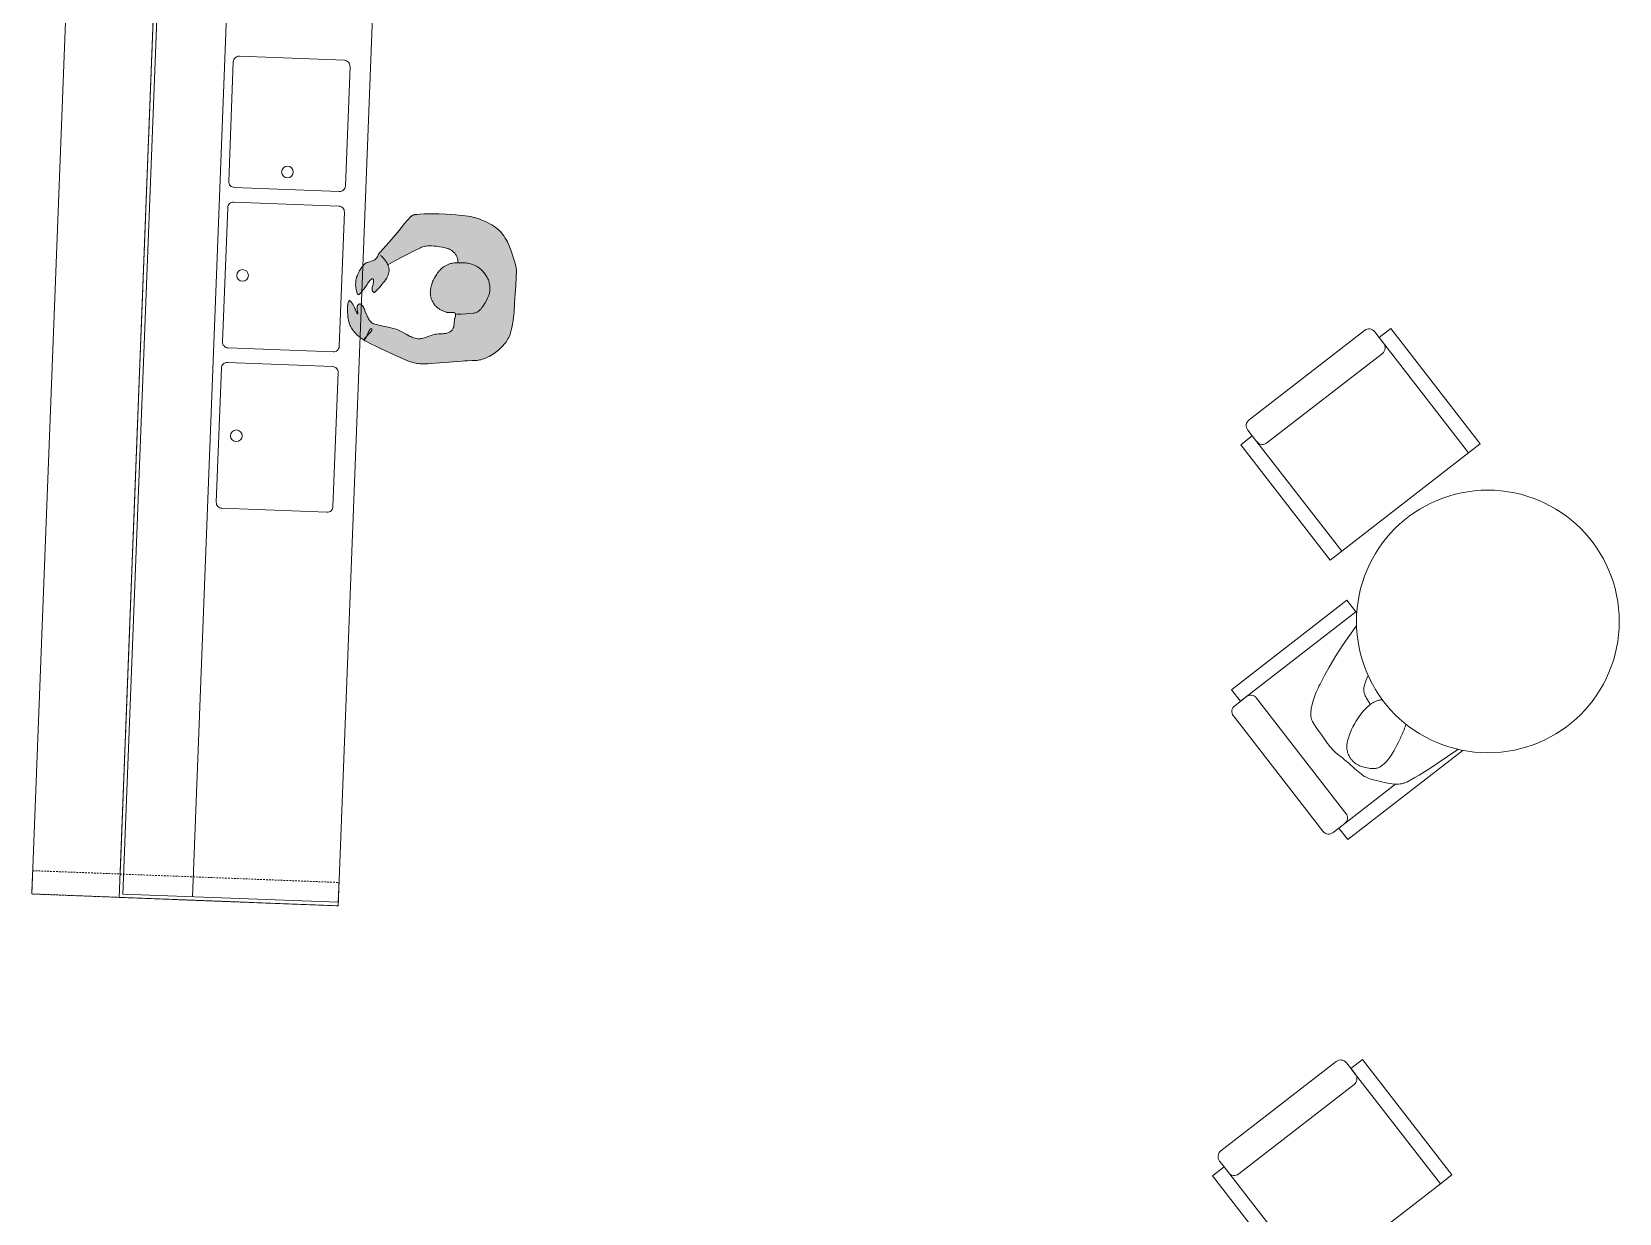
# Model space of a CAD drawing. Header units: millimetres. Extents: x 17924 to 83548, y -4690 to 56252.
# Drawn here: x 75173 to 80611, y 18962 to 23011 of the extents above; entities that cross this region are included whole.
import ezdxf

# ---------------------------------------------------------------- set-up
doc = ezdxf.new("R2010")
doc.units = ezdxf.units.MM
doc.header["$MEASUREMENT"] = 0
doc.linetypes.add('DGN Style 2', pattern=[10, 6, -4])
for name, color, linetype, lineweight in [('FIXT-JNRY-PART', 42, 'Continuous', 0), ('FIXT-SNTY', 132, 'Continuous', 0), ('FURN', 40, 'Continuous', 0), ('FURN-FREE', 1, 'Continuous', 0), ('PRES-FILL', 7, 'Continuous', 0), ('PRES-PEOP', 42, 'Continuous', 0)]:
    doc.layers.add(name, color=color, linetype=linetype, lineweight=lineweight)

# ---------------------------------------------------------------- blocks, each defined once
blk = doc.blocks.new('*U41')
at = {"layer": 'PRES-FILL', "linetype": 'ByBlock', "lineweight": -2}
h = blk.add_hatch(color=0, dxfattribs=at)
edge = h.paths.add_edge_path(flags=16)
edge.add_spline(control_points=[(-87.1, -291.1), (-88.9, -288.5), (-89.4, -283.3), (-89.5, -277.4)], knot_values=[0, 0, 0, 0, 1, 1, 1, 1], degree=3, periodic=0)
edge.add_spline(control_points=[(-89.5, -277.4), (-94.1, -264.3), (-102.3, -248.1), (-95, -247.6), (-88, -247), (-89.7, -264.1), (-89.5, -277.4)], knot_values=[0, 0, 0, 0, 0.509531, 0.509531, 0.509531, 1, 1, 1, 1], degree=3, periodic=0)
edge.add_spline(control_points=[(-89.5, -277.4), (-87.5, -283), (-86.2, -288.1), (-87.1, -291.1)], knot_values=[0, 0, 0, 0, 1, 1, 1, 1], degree=3, periodic=0)
edge.add_spline(control_points=[(-87.1, -291.1), (-86, -292.7), (-84.3, -293.3), (-82, -292.6), (-63.6, -286.7), (-44.9, -280.7), (-26.4, -274.1), (-4, -266.1), (18.4, -258.1), (40.8, -249.8), (62.1, -241.9), (84, -234.3), (102, -220.3), (117.4, -208.3), (129.9, -193.2), (142.6, -178.6), (163, -155.2), (182.9, -131.3), (203.2, -107.9), (213.2, -96.5), (224.2, -86), (234.3, -74.7), (246.7, -60.8), (254.8, -44.4), (259.7, -25), (268.8, 10.8), (269.4, 46.9), (252.7, 77.9), (241.3, 99.1), (227.3, 117.8), (212, 135.7), (198.2, 151.6), (184.4, 167.6), (170.6, 183.5), (153.9, 202.7), (137.1, 221.9), (119.8, 240.6), (106.8, 254.7), (88.4, 262.4), (71.1, 271.5), (49.3, 282.9), (28.3, 292.7), (3.3, 297.3), (-21.5, 302), (-44.7, 298.6), (-68.4, 290.7), (-91.1, 283.2), (-111.9, 273.8), (-130.5, 259.8), (-157.5, 239.5), (-182.8, 217.5), (-207.6, 194.9), (-226.2, 177.9), (-244, 160), (-260.3, 140.7), (-265.4, 134.8), (-270.1, 127.5), (-269.8, 119.5), (-269, 91.5), (-265, 65.1), (-263.2, 38), (-261.2, 9.3), (-260.2, -19.6), (-257.9, -48.3), (-257.6, -51.7), (-255, -54.6), (-254.2, -58), (-253.4, -61.6), (-253.2, -65.2), (-253.5, -68.8), (-254.4, -82.4), (-267.6, -92.2), (-268.2, -106.7), (-269, -125.4), (-262.5, -142.7), (-255.6, -157.8), (-248.2, -173.7), (-230.6, -189), (-215.1, -195.9), (-194.6, -205.1), (-227.5, -119.8), (-210.4, -122.7), (-200.6, -124.4), (-194.9, -152.8), (-181.9, -153.3), (-179.8, -153.3), (-175.7, -153.3), (-175.6, -151), (-174.7, -121.2), (-175.9, -84.2), (-191.9, -63.8), (-196.2, -58.4), (-202.4, -54.5), (-209.7, -51.7)], knot_values=[0, 0, 0, 0, 0.004098, 0.004098, 0.004098, 0.036354, 0.036354, 0.036354, 0.07573, 0.07573, 0.07573, 0.113201, 0.113201, 0.113201, 0.145266, 0.145266, 0.145266, 0.196552, 0.196552, 0.196552, 0.221625, 0.221625, 0.221625, 0.252365, 0.252365, 0.252365, 0.309173, 0.309173, 0.309173, 0.348127, 0.348127, 0.348127, 0.382965, 0.382965, 0.382965, 0.425054, 0.425054, 0.425054, 0.456865, 0.456865, 0.456865, 0.496842, 0.496842, 0.496842, 0.536467, 0.536467, 0.536467, 0.574696, 0.574696, 0.574696, 0.630228, 0.630228, 0.630228, 0.671879, 0.671879, 0.671879, 0.684675, 0.684675, 0.684675, 0.729775, 0.729775, 0.729775, 0.777357, 0.777357, 0.777357, 0.783126, 0.783126, 0.783126, 0.789055, 0.789055, 0.789055, 0.811446, 0.811446, 0.811446, 0.840448, 0.840448, 0.840448, 0.871083, 0.871083, 0.871083, 0.911485, 0.911485, 0.911485, 0.934486, 0.934486, 0.934486, 0.938181, 0.938181, 0.938181, 0.987094, 0.987094, 0.987094, 1, 1, 1, 1], degree=3, periodic=0)
edge.add_line((-209.7, -51.7), (-194, 0))
edge.add_spline(control_points=[(-194, 0), (-187, 22.7), (-179.6, 45.3), (-171.5, 67.7), (-163, 91.4), (-139.6, 107.6), (-118.7, 121.9), (-107.4, 129.7), (-96.1, 136.5), (-80.5, 136.9), (-68.4, 137.2), (-58.5, 133.8), (-50.1, 127.2)], knot_values=[0, 0, 0, 0, 0.324205, 0.324205, 0.324205, 0.66843, 0.66843, 0.66843, 0.855113, 0.855113, 0.855113, 1, 1, 1, 1], degree=3, periodic=0)
edge.add_line((-50.1, 127.2), (-43.4, 121.9))
edge.add_spline(control_points=[(-43.4, 121.9), (-53, 112), (-61.7, 101.2), (-66.2, 86.4), (-72, 67.4), (-70.6, 51.9), (-65.8, 32.4), (-60.9, 12.4), (-52.4, -3.9), (-40.5, -16.6), (-29.8, -28), (-15.7, -35.9), (4.1, -37.8), (21.4, -39.5), (32.8, -32.6), (46, -27.7), (56.1, -23.9), (64, -4.3), (73.4, -9.4), (78.2, -11.9), (80, -18.4), (83, -23.2), (90.4, -35.2), (104.9, -43.5), (103.9, -59.9), (102.6, -82.9), (81.9, -92.8), (71.8, -109.6), (62.8, -124.7), (56.9, -143.1), (45.7, -155.8), (27.6, -176.6), (-8.7, -176.6), (-33.9, -189.3), (-57.3, -201), (-80, -218.6), (-102.9, -230.2), (-126.4, -242.2), (-170.3, -203.5), (-183.9, -215.1), (-185.4, -216.4), (-186.2, -221.3), (-185.7, -224), (-184, -232.5), (-161.6, -243.7), (-165.3, -244.4), (-170.3, -245.4), (-189.8, -234), (-202.1, -232.4), (-207, -231.8), (-219.2, -228.5), (-217.4, -233.8), (-214.3, -243.7), (-208.3, -250.8), (-201.7, -257.1), (-184.8, -273.2), (-168.6, -289.9), (-141.4, -295.4), (-121.8, -299.2), (-104.3, -296.7), (-90.1, -293.9), (-88.5, -293.6), (-87.5, -292.6), (-87.1, -291.1)], knot_values=[0, 0, 0, 0, 0.044568, 0.044568, 0.044568, 0.101682, 0.101682, 0.101682, 0.159954, 0.159954, 0.159954, 0.212108, 0.212108, 0.212108, 0.25772, 0.25772, 0.25772, 0.292514, 0.292514, 0.292514, 0.310285, 0.310285, 0.310285, 0.355053, 0.355053, 0.355053, 0.417583, 0.417583, 0.417583, 0.47369, 0.47369, 0.47369, 0.564976, 0.564976, 0.564976, 0.649839, 0.649839, 0.649839, 0.736981, 0.736981, 0.736981, 0.746599, 0.746599, 0.746599, 0.777051, 0.777051, 0.777051, 0.817948, 0.817948, 0.817948, 0.83422, 0.83422, 0.83422, 0.863911, 0.863911, 0.863911, 0.939425, 0.939425, 0.939425, 0.993629, 0.993629, 0.993629, 1, 1, 1, 1], degree=3, periodic=0)
at = {"layer": 'PRES-PEOP', "color": 0, "linetype": 'ByBlock', "lineweight": -2, "flags": 128}
for points in [[(-250.1, -46.7), (-245.7, -46.6), (-237.5, -46.8), (-230.4, -47.4), (-224.5, -48.2), (-219.5, -49.2), (-215.2, -50.3), (-211.7, -51.4), (-208.7, -52.4), (-206.2, -53.5), (-202, -55.6), (-199.2, -57.3), (-197.2, -58.8), (-194.4, -61.2), (-191.9, -63.8), (-189.1, -67.7), (-186.7, -71.7), (-184.7, -75.7), (-183.1, -79.6), (-181.7, -83.5), (-180.6, -87.3), (-178.9, -94.7), (-177.8, -101.4), (-177, -107.5), (-176.1, -118.3), (-175.7, -126.6), (-175.5, -139), (-175.6, -151), (-175.6, -151.3), (-175.6, -151.5), (-175.7, -151.6), (-175.8, -151.8), (-175.9, -151.9), (-176, -152.1), (-176.1, -152.2), (-176.3, -152.4), (-176.6, -152.6), (-176.8, -152.7), (-177.1, -152.8), (-177.4, -152.9), (-177.7, -153), (-178.2, -153.1), (-178.7, -153.2), (-179.1, -153.2), (-179.9, -153.3), (-180.4, -153.3), (-180.9, -153.3), (-181.1, -153.3), (-181.6, -153.3), (-181.9, -153.3), (-183.1, -153.1), (-184.2, -152.8), (-185.2, -152.4), (-186.2, -151.9), (-187.1, -151.4), (-188.8, -150), (-190.4, -148.4), (-191.8, -146.8), (-193, -145.1), (-195.3, -141.7), (-199, -135.4), (-200.4, -133.1), (-201.6, -131.2), (-202.6, -129.5), (-203.6, -128.2), (-204.4, -127.2), (-205.8, -125.5), (-206.9, -124.5), (-207.8, -123.8), (-209.1, -123.1), (-209.7, -122.9), (-210.4, -122.7), (-211.9, -122.7), (-213, -123.1), (-213.9, -124), (-214.5, -125.1), (-215, -126.6), (-215.3, -128.2), (-215.4, -130.1), (-215.5, -132), (-215.4, -134.1), (-215.3, -136.3), (-214.8, -140.8), (-214.2, -145.4), (-213.4, -150), (-210.3, -167.7), (-209.3, -174.1), (-208.6, -179.4), (-208.2, -183.6), (-208, -186.9), (-208.1, -189.5), (-208.3, -191.5), (-208.6, -193), (-209, -194.2), (-209.4, -195), (-210.3, -196), (-211.3, -196.5), (-212.1, -196.6), (-213.5, -196.5), (-215.1, -195.9), (-218.1, -194.5), (-220.8, -193), (-223.5, -191.4), (-228.4, -188.2), (-232.6, -185.1), (-236.1, -182.1), (-239.1, -179.4), (-241.7, -176.9), (-245.9, -172.4), (-248.7, -168.8), (-250.7, -166.1), (-253.3, -162), (-254.5, -159.9), (-255.6, -157.8), (-258.1, -152), (-260.3, -146.9), (-262.1, -142.2), (-263.5, -138), (-264.6, -134.3), (-265.5, -131), (-266.8, -125.1), (-267.5, -120.6), (-267.9, -117.2), (-268.2, -112), (-268.2, -106.7), (-267.9, -104), (-267.5, -101.6), (-266.8, -99.4), (-266.1, -97.4), (-265.3, -95.6), (-263.7, -92.2), (-257.3, -80.8), (-255.9, -77.9), (-255, -75.7), (-254.4, -74), (-253.8, -71.4), (-253.5, -68.8), (-253.4, -67.4), (-253.4, -66.2), (-253.4, -65.2), (-253.4, -63.4), (-253.5, -62.1), (-253.6, -61), (-253.9, -59.5), (-254.2, -58), (-254.4, -57.4), (-254.6, -56.8), (-254.8, -56.3), (-255.2, -55.3), (-256.9, -51.8), (-257.3, -51), (-257.5, -50.3), (-257.6, -49.8), (-257.8, -49), (-257.9, -48.3), (-259.4, -26.7), (-261.2, 5.6), (-263.2, 38), (-264.9, 58.2), (-267.8, 88.6), (-269.1, 104), (-269.8, 119.5), (-269.8, 121), (-269.7, 122.4), (-269.5, 123.7), (-269.3, 124.9), (-269, 126), (-268.3, 128), (-267.6, 129.7), (-266.9, 131.2), (-266.2, 132.5), (-264.9, 134.7), (-263.8, 136.3), (-262.1, 138.6), (-260.3, 140.7), (-254.1, 147.9), (-243, 160.1), (-234.4, 169.1), (-221.2, 182.2), (-207.6, 194.9), (-188.9, 211.7), (-174.6, 224.1), (-163.8, 233.3), (-147.3, 246.7), (-130.5, 259.8), (-123.4, 264.8), (-117, 268.9), (-111.4, 272.2), (-106.3, 275), (-97.2, 279.4), (-90.2, 282.5), (-79.4, 286.8), (-68.4, 290.7), (-59.5, 293.4), (-51.8, 295.5), (-45, 296.9), (-39.1, 297.9), (-33.9, 298.6), (-29.3, 299), (-21.3, 299.4), (-15.2, 299.4), (-10.7, 299.1), (-3.7, 298.4), (3.3, 297.3), (12.5, 295.3), (20.3, 293.3), (26.9, 291.2), (32.6, 289.2), (42.4, 285.3), (49.6, 282.1), (60.3, 277), (71.1, 271.5), (84.2, 264.8), (93.9, 259.7), (101, 255.6), (106.1, 252.3), (109.7, 249.7), (112.4, 247.6), (116.2, 244.2), (119.8, 240.6), (132.7, 226.5), (151.7, 205.1), (170.6, 183.5), (191.3, 159.6), (212, 135.7), (217.7, 128.9), (222.5, 122.9), (230.7, 112.2), (236.6, 104), (240.9, 97.7), (247, 87.9), (252.7, 77.9), (255.6, 72), (258, 66.4), (259.9, 61.1), (261.5, 56), (262.7, 51.2), (264.5, 42.1), (265.5, 33.9), (265.9, 26.7), (266, 20.4), (265.5, 9.2), (264.6, 0.7), (263.7, -5.7), (261.9, -15.4), (259.7, -25), (257.7, -32.1), (255.7, -38.2), (253.8, -43.3), (251.9, -47.6), (250.1, -51.3), (248.5, -54.4), (245.4, -59.8), (242.9, -63.7), (240.9, -66.5), (237.7, -70.7), (234.3, -74.7), (226.6, -83.1), (214.8, -95.4), (208.9, -101.6), (203.2, -107.9), (172.9, -143.3), (142.6, -178.6), (133.1, -189.6), (125.8, -197.8), (120.2, -203.8), (115.9, -208.1), (112.5, -211.3), (107.4, -215.9), (102, -220.3), (98.6, -222.8), (92, -227.2), (86, -230.7), (80.6, -233.6), (75.8, -235.9), (67.1, -239.7), (54, -244.9), (40.8, -249.8), (7.2, -262.1), (-26.4, -274.1), (-40.3, -278.9), (-61.2, -285.9), (-82, -292.6), (-83.3, -292.9), (-84.4, -292.9), (-85.4, -292.6), (-86.2, -292.1), (-86.8, -291.4), (-87.4, -290.6), (-87.9, -289.7), (-88.3, -288.7), (-88.6, -287.6), (-88.9, -286.4), (-89.3, -283.9), (-89.5, -281.2), (-89.8, -259.2), (-90, -256.8), (-90.2, -254.8), (-90.5, -253.2), (-90.8, -252), (-91.1, -251), (-91.4, -250.2), (-92.1, -249.1), (-92.6, -248.4), (-93.1, -248), (-94, -247.7), (-95, -247.6), (-95.9, -247.7), (-96.6, -248.1), (-97.1, -248.7), (-97.5, -249.4), (-97.7, -250.3), (-97.7, -251.2), (-97.6, -252.3), (-97.5, -253.4), (-97.3, -254.6), (-96.6, -257.1), (-95.8, -259.6), (-95, -262.1), (-93.1, -267.2), (-89.8, -276.2), (-88.7, -279.5), (-87.9, -282.2), (-87.3, -284.5), (-87, -286.3), (-86.8, -287.8), (-86.8, -289), (-86.9, -289.9), (-87, -290.7), (-87.4, -291.9), (-87.8, -292.6), (-88.3, -293), (-89.1, -293.6), (-90.1, -293.9), (-95.6, -294.9), (-100.6, -295.8), (-105.2, -296.4), (-109.4, -296.9), (-113.1, -297.2), (-116.4, -297.4), (-122.4, -297.5), (-127.1, -297.3), (-130.6, -297.1), (-135.9, -296.4), (-141.4, -295.4), (-146.3, -294.1), (-150.7, -292.7), (-154.7, -291.3), (-158.2, -289.8), (-161.5, -288.3), (-167.3, -285.1), (-172.1, -282.1), (-176.1, -279.3), (-182.9, -274.1), (-187.7, -270), (-194.8, -263.6), (-201.7, -257.1), (-204.2, -254.7), (-206.3, -252.5), (-208.1, -250.5), (-209.6, -248.7), (-210.8, -247), (-211.9, -245.5), (-213.6, -242.8), (-214.7, -240.7), (-215.5, -239.1), (-216.6, -236.5), (-217.4, -233.8), (-217.5, -233.4), (-217.5, -233), (-217.5, -232.6), (-217.4, -232.3), (-217.3, -232), (-217.1, -231.8), (-216.9, -231.6), (-216.6, -231.5), (-216.3, -231.3), (-216.1, -231.2), (-215.4, -231.1), (-214.8, -231), (-214.1, -230.9), (-213.4, -230.9), (-212.7, -230.9), (-211.3, -231), (-210.1, -231.2), (-207.9, -231.5), (-206.3, -231.8), (-205.1, -232), (-204.3, -232.1), (-203.7, -232.2), (-202.8, -232.3), (-202.1, -232.4), (-199.7, -232.8), (-197.3, -233.4), (-195, -234), (-192.8, -234.8), (-188.6, -236.3), (-184.8, -237.8), (-181.6, -239.1), (-178.9, -240.3), (-176.6, -241.2), (-174.7, -242), (-173.2, -242.6), (-171.9, -243.1), (-170.8, -243.5), (-169, -244), (-167.9, -244.3), (-167.1, -244.4), (-166.1, -244.5), (-165.3, -244.4), (-165, -244.3), (-164.9, -244.1), (-164.9, -243.9), (-165.1, -243.7), (-165.3, -243.4), (-165.6, -243.1), (-165.9, -242.8), (-166.3, -242.4), (-167.2, -241.7), (-168.3, -240.9), (-169.4, -240.1), (-170.5, -239.3), (-171.7, -238.5), (-173.9, -236.9), (-175.9, -235.4), (-177.6, -234.1), (-179.1, -232.9), (-180.3, -231.8), (-181.3, -230.8), (-182.1, -230), (-183.4, -228.5), (-184.2, -227.3), (-184.8, -226.5), (-185.1, -225.9), (-185.4, -224.9), (-185.7, -224), (-185.7, -223.5), (-185.8, -222.9), (-185.8, -222.4), (-185.8, -221.9), (-185.7, -220.9), (-185.7, -220), (-185.5, -219.2), (-185.4, -218.5), (-185.3, -218), (-185.2, -217.5), (-185.1, -217.1), (-184.9, -216.8), (-184.7, -216.3), (-184.5, -215.9), (-184.4, -215.7), (-184.2, -215.3), (-183.9, -215.1), (-182.6, -214.1), (-181.1, -213.4), (-179.6, -213), (-177.9, -212.8), (-176.2, -212.8), (-174.5, -212.9), (-170.8, -213.6), (-167.1, -214.6), (-163.4, -215.8), (-159.8, -217.2), (-152.7, -220.2), (-139.6, -225.8), (-134.6, -227.8), (-130.2, -229.3), (-126.4, -230.5), (-123.2, -231.3), (-120.4, -231.8), (-115.7, -232.4), (-112.2, -232.5), (-109.8, -232.3), (-106.2, -231.5), (-102.9, -230.2), (-94.3, -225.6), (-86.8, -221.2), (-73.7, -213), (-53.9, -200.5), (-43.9, -194.7), (-33.9, -189.3), (-29, -187), (-24.3, -185.2), (-15, -182.1), (1.9, -177.5), (14.4, -173.8), (19, -172.3), (22.9, -170.8), (29.4, -168), (33.9, -165.5), (37.2, -163.4), (41.7, -159.9), (43.8, -157.9), (45.7, -155.8), (47.8, -153.4), (49.6, -151), (52.7, -146.2), (55.3, -141.8), (57.4, -137.9), (60.9, -130.7), (66.2, -120), (68.9, -114.7), (71.8, -109.6), (73.8, -106.5), (75.9, -103.8), (80.1, -98.8), (88, -90.5), (91, -87.3), (93.4, -84.5), (95.5, -81.9), (97.1, -79.6), (98.5, -77.5), (100.5, -73.6), (101.8, -70.5), (102.6, -68), (103.5, -64.1), (103.8, -62.1), (103.9, -59.9), (104, -58.4), (104, -57), (103.7, -54.3), (103.1, -52), (102.5, -49.9), (101.7, -47.9), (100.8, -46.2), (99.9, -44.7), (83, -23.2), (82.4, -22.3), (78.6, -15), (78.1, -14.1), (77.6, -13.4), (76.7, -12.2), (76, -11.4), (75.4, -10.8), (74.9, -10.4), (74.2, -9.8), (73.4, -9.4), (72.5, -9), (71.6, -8.7), (70.8, -8.6), (70, -8.5), (69.3, -8.6), (68.5, -8.7), (67.8, -9), (66.5, -9.6), (65.2, -10.3), (64.1, -11.2), (63, -12.1), (62, -13.1), (60.1, -15), (56.7, -18.7), (54.2, -21.5), (52.2, -23.5), (50.7, -24.8), (49.6, -25.7), (48.7, -26.3), (47.4, -27.1), (46, -27.7), (41.1, -29.6), (32.7, -33), (29.5, -34.2), (26.6, -35.2), (24.1, -35.9), (21.8, -36.5), (17.7, -37.3), (14.5, -37.8), (12, -38), (8.2, -38), (6.2, -37.9), (4.1, -37.8), (0.5, -37.4), (-2.8, -36.8), (-5.8, -36.2), (-8.5, -35.6), (-11, -34.9), (-15.4, -33.4), (-19.1, -31.9), (-22.2, -30.4), (-24.8, -29), (-27, -27.7), (-30.6, -25.2), (-33.3, -23.2), (-37, -20), (-40.5, -16.6), (-42.7, -14.2), (-46.6, -9.4), (-49.8, -5), (-52.4, -0.9), (-54.6, 2.8), (-56.3, 6.1), (-57.8, 9.2), (-60.2, 14.6), (-61.8, 18.9), (-64, 25.5), (-65.8, 32.4), (-66.6, 36), (-68, 42.5), (-68.9, 48), (-69.5, 52.8), (-69.8, 56.9), (-69.9, 60.5), (-69.9, 63.6), (-69.6, 69.2), (-69.2, 73.3), (-68.6, 76.5), (-67.6, 81.4), (-66.2, 86.4), (-65.3, 89.2), (-64.3, 91.8), (-63.3, 94.1), (-61.3, 98.4), (-59.3, 101.9), (-57.5, 104.8), (-55.8, 107.3), (-52.7, 111.5), (-50.2, 114.5), (-46.3, 118.9), (-42.3, 123.1), (-37.2, 128.3), (-32.5, 132.7), (-28.3, 136.4), (-24.5, 139.5), (-21.1, 142.1), (-18, 144.3), (-12.4, 148), (-7.9, 150.5), (-4.4, 152.2), (1, 154.6), (6.7, 156.6), (10.4, 157.8), (13.8, 158.6), (17, 159.3), (19.9, 159.8), (25.5, 160.4), (30.2, 160.6), (34.4, 160.6), (38, 160.4), (44.4, 159.8), (49.1, 159), (56.3, 157.5), (63.4, 155.6), (67.7, 154.1), (71.7, 152.6), (75.4, 150.9), (78.7, 149.1), (81.7, 147.3), (84.5, 145.4), (89.5, 141.7), (93.6, 138.1), (97, 134.7), (99.8, 131.6), (102.1, 128.7), (105.8, 123.5), (108.3, 119.4), (109.9, 116.3), (112.1, 111.4), (113.9, 106.4), (116.7, 97.3), (119.1, 89.1), (120.8, 81.7), (122.1, 75.3), (122.9, 69.7), (123.3, 64.8), (123.4, 60.6), (123.3, 57), (123, 54), (122.5, 51.3), (121.5, 46.9), (120.3, 43.6), (119.3, 41.3), (117.3, 38), (115, 34.8), (105.6, 23.9), (98.3, 15.8), (87.3, 3.9), (76.2, -7.9)], [(-209.7, -51.7), (-201.8, -25.9), (-194, 0), (-188.7, 17), (-180.4, 42.4), (-171.5, 67.7), (-169.8, 72), (-167.8, 76), (-165.7, 79.6), (-163.6, 82.8), (-161.4, 85.7), (-157, 91), (-152.8, 95.4), (-148.9, 99.1), (-141.6, 105.3), (-136, 109.7), (-127.3, 115.9), (-118.7, 121.9), (-114.5, 124.8), (-110.7, 127.1), (-107.4, 129.1), (-104.4, 130.7), (-101.7, 132), (-99.3, 133), (-97.2, 133.8), (-93.3, 135), (-90.3, 135.8), (-87.9, 136.2), (-84.3, 136.7), (-80.5, 136.9), (-78.3, 136.9), (-76.2, 136.8), (-74.3, 136.7), (-72.6, 136.5), (-69.4, 136), (-66.7, 135.4), (-64.4, 134.8), (-62.5, 134.1), (-60.8, 133.5), (-58, 132.2), (-56, 131.1), (-54.5, 130.2), (-52.3, 128.8), (-50.1, 127.2), (-46.8, 124.6), (-43.4, 121.9)]]:
    blk.add_lwpolyline(points, dxfattribs=at)
blk = doc.blocks.new('*U44')
at = {"color": 0, "linetype": 'ByBlock', "lineweight": -2}
for p, q in [((-250, 275), (-225, 275)), ((275, 275), (275, -275))]:
    blk.add_line(p, q, dxfattribs=at)
at = {"color": 0, "linetype": 'ByBlock', "lineweight": -2, "extrusion": (0, 0, -1), "flags": 128}
for points in [[(225, 325), (-275, 325), (-275, 275), (225, 275), (225, 325)], [(225, -275), (-275, -275), (-275, -325), (225, -325), (225, -275)]]:
    blk.add_lwpolyline(points, close=True, dxfattribs=at)
for points in [[(275, 250), (275, -250)], [(175, -250), (175, 250)], [(250, -275), (200, -275)]]:
    blk.add_lwpolyline(points, dxfattribs=at)
at = {"color": 0, "linetype": 'ByBlock', "lineweight": -2}
for centre, start, end in [((-250, 250), 90, 180), ((-200, 250), 360, 90), ((-250, -250), 180, 270), ((-200, -250), 270, 360)]:
    blk.add_arc(centre, 25, start, end, dxfattribs=at)
blk = doc.blocks.new('*U45')
at = {"color": 0, "linetype": 'ByBlock', "lineweight": -2}
for p, q in [((-250, 275), (-225, 275)), ((275, 275), (275, -275))]:
    blk.add_line(p, q, dxfattribs=at)
at = {"color": 0, "linetype": 'ByBlock', "lineweight": -2, "extrusion": (0, 0, -1), "flags": 128}
for points in [[(225, 325), (-275, 325), (-275, 275), (225, 275), (225, 325)], [(225, -275), (-275, -275), (-275, -325), (225, -325), (225, -275)]]:
    blk.add_lwpolyline(points, close=True, dxfattribs=at)
for points in [[(275, 250), (275, -250)], [(175, -250), (175, 250)], [(250, -275), (200, -275)]]:
    blk.add_lwpolyline(points, dxfattribs=at)
at = {"color": 0, "linetype": 'ByBlock', "lineweight": -2}
for centre, start, end in [((-250, 250), 90, 180), ((-200, 250), 360, 90), ((-250, -250), 180, 270), ((-200, -250), 270, 360)]:
    blk.add_arc(centre, 25, start, end, dxfattribs=at)
blk = doc.blocks.new('*U46')
at = {"color": 0, "linetype": 'ByBlock', "lineweight": -2}
for p, q in [((-250, 275), (-225, 275)), ((275, 275), (275, -275))]:
    blk.add_line(p, q, dxfattribs=at)
at = {"color": 0, "linetype": 'ByBlock', "lineweight": -2, "extrusion": (0, 0, -1), "flags": 128}
for points in [[(225, 325), (-275, 325), (-275, 275), (225, 275), (225, 325)], [(225, -275), (-275, -275), (-275, -325), (225, -325), (225, -275)]]:
    blk.add_lwpolyline(points, close=True, dxfattribs=at)
for points in [[(275, 250), (275, -250)], [(175, -250), (175, 250)], [(250, -275), (200, -275)]]:
    blk.add_lwpolyline(points, dxfattribs=at)
at = {"color": 0, "linetype": 'ByBlock', "lineweight": -2}
for centre, start, end in [((-250, 250), 90, 180), ((-200, 250), 360, 90), ((-250, -250), 180, 270), ((-200, -250), 270, 360)]:
    blk.add_arc(centre, 25, start, end, dxfattribs=at)
blk = doc.blocks.new('MAN14')
at = {"color": 0, "linetype": 'ByBlock', "lineweight": -2, "flags": 128}
for points in [[(-0.864, 5.845), (-0.832, 5.888), (-0.805, 5.925), (-0.76, 5.991), (-0.695, 6.092), (-0.631, 6.194), (-0.605, 6.236), (-0.584, 6.274), (-0.548, 6.342), (-0.523, 6.393), (-0.505, 6.431), (-0.48, 6.488), (-0.457, 6.543), (-0.451, 6.563), (-0.45, 6.584), (-0.452, 6.604), (-0.457, 6.626), (-0.464, 6.647), (-0.474, 6.668), (-0.485, 6.689), (-0.497, 6.709), (-0.526, 6.75), (-0.556, 6.788), (-0.588, 6.823), (-0.62, 6.856), (-0.682, 6.916), (-0.738, 6.964), (-0.784, 7.003), (-0.822, 7.033), (-0.852, 7.055), (-0.876, 7.072), (-0.893, 7.085), (-0.906, 7.094), (-0.916, 7.1), (-0.922, 7.103), (-0.927, 7.106), (-0.931, 7.107), (-0.931, 7.106), (-0.93, 7.104), (-0.924, 7.099), (-0.915, 7.091), (-0.902, 7.081), (-0.889, 7.071), (-0.875, 7.062), (-0.861, 7.053), (-0.833, 7.036), (-0.807, 7.02), (-0.76, 6.991), (-0.724, 6.968), (-0.698, 6.95), (-0.68, 6.936), (-0.654, 6.914), (-0.642, 6.903), (-0.631, 6.891), (-0.623, 6.881), (-0.615, 6.871), (-0.608, 6.859), (-0.601, 6.846), (-0.594, 6.833), (-0.58, 6.806), (-0.568, 6.779), (-0.546, 6.724), (-0.528, 6.675), (-0.513, 6.635), (-0.507, 6.618), (-0.501, 6.602), (-0.496, 6.589), (-0.492, 6.577), (-0.488, 6.567), (-0.481, 6.549), (-0.476, 6.537), (-0.472, 6.528), (-0.468, 6.522), (-0.466, 6.519), (-0.464, 6.517), (-0.462, 6.517), (-0.461, 6.517), (-0.459, 6.519), (-0.458, 6.523), (-0.458, 6.527), (-0.457, 6.534), (-0.457, 6.543), (-0.457, 6.833), (-0.457, 7.123), (-0.457, 7.56), (-0.457, 7.996), (-0.458, 8.019), (-0.46, 8.041), (-0.463, 8.062), (-0.466, 8.081), (-0.471, 8.099), (-0.475, 8.116), (-0.487, 8.147), (-0.498, 8.173), (-0.51, 8.195), (-0.522, 8.214), (-0.534, 8.229), (-0.544, 8.242), (-0.554, 8.253), (-0.573, 8.271), (-0.588, 8.283), (-0.6, 8.291), (-0.619, 8.302), (-0.639, 8.312), (-0.66, 8.32), (-0.68, 8.325), (-0.7, 8.328), (-0.719, 8.331), (-0.737, 8.331), (-0.754, 8.331), (-0.77, 8.33), (-0.785, 8.328), (-0.799, 8.326), (-0.824, 8.32), (-0.845, 8.314), (-0.862, 8.307), (-0.876, 8.299), (-0.888, 8.292), (-0.898, 8.286), (-0.906, 8.279), (-0.918, 8.267), (-0.927, 8.258), (-0.932, 8.25), (-0.939, 8.238), (-0.944, 8.225), (-0.962, 8.167), (-0.978, 8.114), (-1.003, 8.021), (-1.02, 7.949), (-1.032, 7.895), (-1.048, 7.813), (-1.061, 7.731), (-1.069, 7.672), (-1.08, 7.585), (-1.09, 7.498), (-1.092, 7.475), (-1.091, 7.452), (-1.09, 7.431), (-1.066, 7.271), (-1.065, 7.251), (-1.064, 7.234), (-1.065, 7.22), (-1.067, 7.194), (-1.072, 7.176), (-1.076, 7.162), (-1.084, 7.142), (-1.09, 7.133), (-1.096, 7.123), (-1.114, 7.099), (-1.133, 7.078), (-1.152, 7.06), (-1.171, 7.045), (-1.189, 7.032), (-1.225, 7.01), (-1.259, 6.993), (-1.503, 6.891), (-1.716, 6.786), (-1.824, 6.734), (-1.932, 6.685)], [(2.137, 2.732), (2.125, 3.008), (2.103, 3.422), (2.079, 3.836), (2.067, 4.015), (2.039, 4.326), (1.986, 4.791), (1.927, 5.263), (1.91, 5.384), (1.893, 5.49), (1.875, 5.582), (1.84, 5.741), (1.809, 5.858), (1.784, 5.945), (1.741, 6.071), (1.694, 6.194), (1.681, 6.221), (1.668, 6.245), (1.653, 6.266), (1.638, 6.285), (1.623, 6.302), (1.608, 6.317), (1.577, 6.344), (1.547, 6.366), (1.52, 6.384), (1.494, 6.399), (1.447, 6.423), (1.41, 6.44), (1.38, 6.452), (1.335, 6.468), (1.288, 6.484), (1.255, 6.494), (1.225, 6.501), (1.197, 6.508), (1.171, 6.512), (1.124, 6.518), (1.084, 6.521), (1.05, 6.522), (1.02, 6.521), (0.994, 6.519), (0.95, 6.514), (0.918, 6.509), (0.87, 6.498), (0.823, 6.484), (0.795, 6.474), (0.769, 6.463), (0.745, 6.451), (0.722, 6.439), (0.701, 6.427), (0.662, 6.401), (0.63, 6.375), (0.603, 6.351), (0.581, 6.328), (0.563, 6.307), (0.548, 6.288), (0.524, 6.253), (0.508, 6.225), (0.498, 6.204), (0.484, 6.171), (0.474, 6.136), (0.455, 6.048), (0.441, 5.966), (0.432, 5.89), (0.423, 5.748), (0.421, 5.625), (0.428, 5.2), (0.426, 5.095), (0.423, 5.016), (0.412, 4.899), (0.393, 4.781), (0.28, 4.22), (0.217, 3.94), (0.183, 3.801), (0.146, 3.662), (0.101, 3.509), (0.066, 3.396), (0.009, 3.226), (-0.05, 3.055), (-0.06, 3.027), (-0.077, 2.977), (-0.084, 2.959), (-0.09, 2.943), (-0.102, 2.916), (-0.112, 2.897), (-0.119, 2.883), (-0.125, 2.874), (-0.135, 2.86), (-0.145, 2.848), (-0.15, 2.843), (-0.155, 2.839), (-0.161, 2.835), (-0.167, 2.832), (-0.179, 2.827), (-0.192, 2.824), (-0.204, 2.821), (-0.217, 2.82), (-0.229, 2.82), (-0.241, 2.82), (-0.263, 2.822), (-0.283, 2.826), (-0.3, 2.83), (-0.315, 2.834), (-0.327, 2.838), (-0.338, 2.843), (-0.355, 2.851), (-0.368, 2.858), (-0.376, 2.863), (-0.388, 2.872), (-0.398, 2.881), (-0.419, 2.904), (-0.437, 2.928), (-0.465, 2.979), (-0.486, 3.03), (-0.501, 3.081), (-0.51, 3.131), (-0.516, 3.18), (-0.52, 3.227), (-0.521, 3.319), (-0.519, 3.402), (-0.501, 3.701), (-0.5, 3.774), (-0.5, 3.829), (-0.505, 3.908), (-0.515, 3.985), (-0.6, 4.45), (-0.643, 4.683), (-0.689, 4.915), (-0.74, 5.149), (-0.781, 5.323), (-0.848, 5.584), (-0.921, 5.845), (-0.931, 5.876), (-0.951, 5.934), (-0.972, 5.983), (-0.992, 6.026), (-1.03, 6.098), (-1.06, 6.152), (-1.154, 6.309), (-1.217, 6.413), (-1.243, 6.451), (-1.266, 6.483), (-1.288, 6.51), (-1.308, 6.533), (-1.327, 6.552), (-1.345, 6.568), (-1.362, 6.582), (-1.392, 6.604), (-1.417, 6.62), (-1.437, 6.63), (-1.469, 6.646), (-1.503, 6.659), (-1.537, 6.67), (-1.568, 6.68), (-1.598, 6.688), (-1.627, 6.694), (-1.653, 6.699), (-1.677, 6.703), (-1.722, 6.708), (-1.76, 6.709), (-1.792, 6.708), (-1.819, 6.705), (-1.842, 6.701), (-1.86, 6.696), (-1.876, 6.691), (-1.889, 6.685), (-1.911, 6.674), (-1.925, 6.664), (-1.936, 6.656), (-1.95, 6.642), (-1.962, 6.626), (-1.985, 6.591), (-2.026, 6.521), (-2.059, 6.456), (-2.087, 6.397), (-2.11, 6.343), (-2.147, 6.246), (-2.173, 6.171), (-2.207, 6.057), (-2.238, 5.943)], [(-1.642, 4.577), (-1.637, 4.705), (-1.628, 4.898), (-1.619, 5.09), (-1.617, 5.121), (-1.61, 5.18), (-1.602, 5.233), (-1.586, 5.325), (-1.575, 5.393), (-1.569, 5.443), (-1.566, 5.479), (-1.564, 5.505), (-1.565, 5.544), (-1.567, 5.562), (-1.569, 5.58), (-1.57, 5.582), (-1.57, 5.584), (-1.571, 5.586), (-1.572, 5.587), (-1.574, 5.589), (-1.575, 5.59), (-1.578, 5.592), (-1.582, 5.593), (-1.585, 5.594), (-1.589, 5.595), (-1.593, 5.596), (-1.597, 5.596), (-1.604, 5.596), (-1.61, 5.596), (-1.622, 5.596), (-1.631, 5.595), (-1.638, 5.595), (-1.643, 5.595), (-1.65, 5.595), (-1.656, 5.595), (-1.666, 5.595), (-1.675, 5.593), (-1.684, 5.59), (-1.691, 5.586), (-1.698, 5.581), (-1.704, 5.576), (-1.71, 5.57), (-1.72, 5.556), (-1.728, 5.541), (-1.735, 5.526), (-1.741, 5.51), (-1.752, 5.48), (-1.769, 5.424), (-1.776, 5.404), (-1.782, 5.388), (-1.788, 5.374), (-1.793, 5.363), (-1.798, 5.354), (-1.803, 5.347), (-1.812, 5.336), (-1.819, 5.329), (-1.825, 5.325), (-1.835, 5.32), (-1.845, 5.318), (-1.861, 5.318), (-1.873, 5.322), (-1.883, 5.328), (-1.891, 5.337), (-1.897, 5.349), (-1.901, 5.362), (-1.903, 5.377), (-1.905, 5.393), (-1.905, 5.409), (-1.904, 5.445), (-1.9, 5.482), (-1.895, 5.519), (-1.882, 5.593), (-1.858, 5.725), (-1.851, 5.772), (-1.847, 5.811), (-1.845, 5.843), (-1.845, 5.869), (-1.847, 5.889), (-1.85, 5.905), (-1.853, 5.918), (-1.857, 5.928), (-1.865, 5.942), (-1.874, 5.951), (-1.881, 5.955), (-1.894, 5.96), (-1.91, 5.961), (-1.93, 5.96), (-1.949, 5.958), (-1.968, 5.956), (-1.986, 5.953), (-2.022, 5.946), (-2.053, 5.938), (-2.08, 5.929), (-2.103, 5.921), (-2.122, 5.912), (-2.139, 5.904), (-2.152, 5.896), (-2.163, 5.889), (-2.182, 5.876), (-2.194, 5.865), (-2.203, 5.856), (-2.214, 5.842), (-2.223, 5.827), (-2.238, 5.797), (-2.264, 5.738), (-2.285, 5.685), (-2.301, 5.636), (-2.314, 5.593), (-2.334, 5.514), (-2.347, 5.453), (-2.355, 5.406), (-2.366, 5.335), (-2.374, 5.263), (-2.377, 5.211), (-2.378, 5.162), (-2.376, 5.117), (-2.373, 5.074), (-2.363, 4.996), (-2.35, 4.928), (-2.336, 4.87), (-2.322, 4.821), (-2.294, 4.736), (-2.272, 4.675), (-2.236, 4.589), (-2.218, 4.547), (-2.2, 4.508), (-2.194, 4.498), (-2.185, 4.489), (-2.175, 4.483), (-2.164, 4.478), (-2.151, 4.474), (-2.138, 4.472), (-2.125, 4.47), (-2.11, 4.469), (-2.081, 4.47), (-2.051, 4.473), (-2.022, 4.477), (-1.965, 4.487), (-1.916, 4.498), (-1.874, 4.508), (-1.84, 4.516), (-1.813, 4.522), (-1.791, 4.526), (-1.774, 4.529), (-1.762, 4.53), (-1.752, 4.531), (-1.745, 4.531), (-1.74, 4.53), (-1.736, 4.529), (-1.731, 4.526), (-1.73, 4.523), (-1.73, 4.52), (-1.731, 4.515), (-1.735, 4.508), (-1.742, 4.5), (-1.75, 4.493), (-1.76, 4.489), (-1.77, 4.485), (-1.782, 4.482), (-1.794, 4.48), (-1.819, 4.479), (-1.845, 4.48), (-1.872, 4.482), (-1.898, 4.485), (-1.948, 4.491), (-1.994, 4.498), (-2.033, 4.503), (-2.067, 4.506), (-2.095, 4.507), (-2.118, 4.506), (-2.137, 4.505), (-2.152, 4.502), (-2.165, 4.499), (-2.175, 4.496), (-2.192, 4.487), (-2.202, 4.48), (-2.209, 4.473), (-2.217, 4.461), (-2.223, 4.446), (-2.257, 4.331), (-2.285, 4.227), (-2.332, 4.041), (-2.364, 3.899), (-2.385, 3.79), (-2.412, 3.626), (-2.432, 3.462), (-2.473, 3.038), (-2.501, 2.723), (-2.533, 2.251), (-2.543, 2.014), (-2.549, 1.776), (-2.55, 1.608), (-2.544, 1.316), (-2.535, 1.098), (-2.516, 0.769), (-2.491, 0.439), (-2.483, 0.357), (-2.474, 0.287), (-2.455, 0.164), (-2.437, 0.072), (-2.407, -0.064), (-2.374, -0.2), (-2.351, -0.283), (-2.328, -0.356), (-2.304, -0.42), (-2.28, -0.475), (-2.258, -0.522), (-2.236, -0.561), (-2.215, -0.594), (-2.196, -0.623), (-2.159, -0.669), (-2.129, -0.701), (-2.105, -0.723), (-2.066, -0.754), (-2.025, -0.781), (-1.962, -0.816), (-1.906, -0.844), (-1.807, -0.89), (-1.732, -0.923), (-1.618, -0.969), (-1.503, -1.014), (-1.188, -1.145), (-1.108, -1.176), (-1.049, -1.197), (-1.003, -1.212), (-0.934, -1.231), (-0.864, -1.246), (-0.806, -1.256), (-0.704, -1.27), (-0.551, -1.287), (-0.474, -1.295), (-0.398, -1.305), (-0.21, -1.334), (0.071, -1.38), (0.213, -1.402), (0.357, -1.42), (0.404, -1.424), (0.448, -1.424), (0.489, -1.423), (0.528, -1.42), (0.599, -1.411), (0.661, -1.399), (0.715, -1.386), (0.809, -1.359), (1.09, -1.265), (1.166, -1.239), (1.232, -1.216), (1.289, -1.194), (1.339, -1.173), (1.424, -1.135), (1.486, -1.103), (1.53, -1.077), (1.563, -1.056), (1.611, -1.024), (1.657, -0.989), (1.687, -0.963), (1.712, -0.939), (1.734, -0.918), (1.752, -0.898), (1.767, -0.88), (1.793, -0.847), (1.812, -0.822), (1.825, -0.803), (1.843, -0.773), (1.861, -0.742), (1.969, -0.539), (2.047, -0.387), (2.159, -0.159), (2.267, 0.072), (2.374, 0.308), (2.53, 0.663), (2.683, 1.021), (2.759, 1.203), (2.813, 1.342), (2.849, 1.446), (2.873, 1.526), (2.889, 1.587), (2.908, 1.678), (2.915, 1.725), (2.921, 1.772), (2.929, 1.868), (2.933, 1.951), (2.934, 2.024), (2.933, 2.151), (2.925, 2.341), (2.915, 2.532), (2.888, 2.997), (2.856, 3.462), (2.851, 3.513), (2.845, 3.558), (2.832, 3.635), (2.812, 3.752), (2.804, 3.81), (2.798, 3.869), (2.798, 3.883), (2.799, 3.895), (2.801, 3.907), (2.805, 3.918), (2.809, 3.928), (2.82, 3.948), (2.833, 3.964), (2.847, 3.98), (2.861, 3.994), (2.891, 4.019), (2.948, 4.062), (2.969, 4.079), (2.986, 4.095), (3.001, 4.109), (3.014, 4.121), (3.033, 4.145), (3.045, 4.164), (3.053, 4.178), (3.058, 4.19), (3.063, 4.209), (3.067, 4.228), (3.069, 4.25), (3.072, 4.292), (3.073, 4.327), (3.072, 4.357), (3.07, 4.383), (3.067, 4.406), (3.064, 4.425), (3.057, 4.457), (3.05, 4.481), (3.044, 4.498), (3.035, 4.524), (3.023, 4.548), (3.015, 4.563), (3.006, 4.577), (2.998, 4.59), (2.981, 4.614), (2.964, 4.634), (2.948, 4.651), (2.933, 4.665), (2.919, 4.676), (2.907, 4.686), (2.895, 4.694), (2.873, 4.708), (2.856, 4.717), (2.842, 4.724), (2.821, 4.733), (2.798, 4.741), (2.768, 4.75), (2.739, 4.758), (2.712, 4.765), (2.686, 4.77), (2.662, 4.774), (2.618, 4.779), (2.581, 4.781), (2.549, 4.781), (2.522, 4.779), (2.5, 4.775), (2.481, 4.771), (2.466, 4.767), (2.453, 4.762), (2.432, 4.752), (2.418, 4.743), (2.408, 4.735), (2.395, 4.723), (2.384, 4.708), (2.373, 4.69), (2.364, 4.672), (2.356, 4.655), (2.35, 4.638), (2.339, 4.604), (2.331, 4.573), (2.325, 4.544), (2.316, 4.493), (2.31, 4.453), (2.303, 4.391), (2.297, 4.33), (2.295, 4.298), (2.294, 4.268), (2.294, 4.241), (2.296, 4.189), (2.301, 4.145), (2.307, 4.106), (2.312, 4.074), (2.325, 4.018), (2.335, 3.977), (2.352, 3.919), (2.36, 3.892), (2.369, 3.865), (2.373, 3.857), (2.378, 3.851), (2.384, 3.846), (2.392, 3.843), (2.4, 3.84), (2.409, 3.838), (2.419, 3.837), (2.429, 3.837), (2.439, 3.837), (2.46, 3.839), (2.481, 3.842), (2.502, 3.846), (2.541, 3.855), (2.576, 3.864), (2.605, 3.873), (2.629, 3.879), (2.648, 3.884), (2.663, 3.888), (2.675, 3.891), (2.684, 3.892), (2.69, 3.893), (2.695, 3.894), (2.699, 3.893), (2.704, 3.892), (2.706, 3.89), (2.706, 3.889), (2.706, 3.885), (2.703, 3.88), (2.698, 3.874), (2.692, 3.869), (2.685, 3.866), (2.677, 3.863), (2.668, 3.86), (2.659, 3.859), (2.64, 3.856), (2.62, 3.856), (2.6, 3.856), (2.58, 3.857), (2.541, 3.859), (2.507, 3.861), (2.477, 3.862), (2.451, 3.863), (2.43, 3.862), (2.412, 3.86), (2.398, 3.858), (2.386, 3.855), (2.376, 3.852), (2.369, 3.849), (2.357, 3.842), (2.349, 3.836), (2.344, 3.83), (2.338, 3.821), (2.334, 3.81), (2.323, 3.764), (2.314, 3.72), (2.302, 3.633), (2.293, 3.555), (2.282, 3.414), (2.273, 3.307), (2.264, 3.227), (2.256, 3.168), (2.239, 3.08), (2.229, 3.038), (2.217, 2.996), (2.149, 2.779), (2.042, 2.451), (1.986, 2.288), (1.927, 2.125), (1.902, 2.058), (1.855, 1.943), (1.819, 1.858), (1.79, 1.794), (1.744, 1.698), (1.72, 1.65), (1.694, 1.601), (1.67, 1.558), (1.646, 1.519), (1.598, 1.449), (1.553, 1.391), (1.511, 1.342), (1.473, 1.301), (1.439, 1.267), (1.376, 1.209), (1.328, 1.169), (1.254, 1.112), (1.178, 1.06), (1.149, 1.042), (1.121, 1.028), (1.095, 1.015), (1.069, 1.004), (1.019, 0.987), (0.974, 0.975), (0.933, 0.967), (0.897, 0.961), (0.864, 0.957), (0.806, 0.953), (0.762, 0.952), (0.694, 0.953), (0.625, 0.958), (0.607, 0.96), (0.59, 0.964), (0.575, 0.968), (0.546, 0.978), (0.521, 0.991), (0.498, 1.005), (0.478, 1.02), (0.442, 1.05), (0.383, 1.108), (0.338, 1.15), (0.302, 1.18), (0.273, 1.199), (0.251, 1.211), (0.233, 1.219), (0.205, 1.229), (0.175, 1.235), (0.113, 1.243), (0.06, 1.247), (0.014, 1.249), (-0.026, 1.248), (-0.06, 1.247), (-0.09, 1.244), (-0.115, 1.241), (-0.159, 1.234), (-0.191, 1.226), (-0.215, 1.22), (-0.249, 1.208), (-0.282, 1.194), (-0.31, 1.18), (-0.336, 1.166), (-0.359, 1.152), (-0.403, 1.122), (-0.439, 1.093), (-0.47, 1.065), (-0.496, 1.038), (-0.518, 1.014), (-0.536, 0.992), (-0.566, 0.951), (-0.587, 0.919), (-0.601, 0.894), (-0.621, 0.854), (-0.639, 0.813), (-0.659, 0.761), (-0.675, 0.713), (-0.702, 0.625), (-0.722, 0.549), (-0.735, 0.484), (-0.745, 0.426), (-0.758, 0.326), (-0.765, 0.25), (-0.77, 0.134), (-0.77, 0.014), (-0.768, -0.067), (-0.763, -0.137), (-0.758, -0.198), (-0.745, -0.302), (-0.733, -0.38), (-0.71, -0.495), (-0.683, -0.611), (-0.667, -0.667), (-0.651, -0.716), (-0.634, -0.758), (-0.619, -0.794), (-0.603, -0.825), (-0.589, -0.851), (-0.562, -0.896), (-0.54, -0.929), (-0.523, -0.952), (-0.495, -0.986), (-0.465, -1.018), (-0.445, -1.037), (-0.425, -1.054), (-0.407, -1.07), (-0.37, -1.096), (-0.337, -1.117), (-0.306, -1.133), (-0.279, -1.147), (-0.254, -1.157), (-0.208, -1.174), (-0.173, -1.184), (-0.145, -1.191), (-0.102, -1.2), (-0.058, -1.207), (-0.025, -1.211), (0.005, -1.213), (0.033, -1.214), (0.059, -1.214), (0.105, -1.212), (0.145, -1.207), (0.18, -1.202), (0.209, -1.196), (0.26, -1.184), (0.297, -1.173), (0.352, -1.154), (0.407, -1.134), (0.46, -1.112), (0.507, -1.09), (0.547, -1.069), (0.582, -1.049), (0.611, -1.029), (0.635, -1.011), (0.656, -0.994), (0.673, -0.978), (0.702, -0.949), (0.722, -0.925), (0.736, -0.906), (0.755, -0.876), (0.771, -0.844), (0.786, -0.81), (0.798, -0.779), (0.818, -0.72), (0.833, -0.669), (0.843, -0.624), (0.851, -0.585), (0.861, -0.517), (0.866, -0.465), (0.87, -0.386), (0.872, -0.306), (0.872, -0.243), (0.868, -0.134), (0.863, -0.053), (0.853, 0.068), (0.843, 0.188), (0.841, 0.211), (0.839, 0.234), (0.833, 0.285), (0.827, 0.336), (0.82, 0.387), (0.806, 0.486), (0.791, 0.574), (0.778, 0.648), (0.766, 0.708), (0.755, 0.756), (0.745, 0.793), (0.737, 0.822), (0.73, 0.844), (0.723, 0.859), (0.718, 0.871), (0.713, 0.879), (0.709, 0.884), (0.702, 0.889), (0.697, 0.889), (0.693, 0.888), (0.688, 0.882), (0.683, 0.871)], [(-0.689, 0.789), (-0.767, 0.819), (-0.833, 0.848), (-0.887, 0.875), (-0.932, 0.9), (-0.97, 0.924), (-1, 0.945), (-1.026, 0.966), (-1.047, 0.984), (-1.064, 1.001), (-1.092, 1.032), (-1.11, 1.056), (-1.123, 1.075), (-1.14, 1.105), (-1.154, 1.137), (-1.178, 1.204), (-1.196, 1.264), (-1.21, 1.318), (-1.22, 1.366), (-1.236, 1.452), (-1.247, 1.517), (-1.259, 1.617), (-1.27, 1.718), (-1.28, 1.853), (-1.285, 1.97), (-1.289, 2.171), (-1.291, 2.32), (-1.295, 2.431), (-1.299, 2.514), (-1.31, 2.639), (-1.328, 2.764), (-1.415, 3.258), (-1.503, 3.752), (-1.561, 4.072), (-1.619, 4.392)], [(1.396, 1.482), (1.321, 1.549), (1.254, 1.605), (1.194, 1.652), (1.141, 1.691), (1.044, 1.755), (0.968, 1.8), (0.91, 1.832), (0.82, 1.876), (0.727, 1.918), (0.691, 1.932), (0.625, 1.956), (0.567, 1.973), (0.516, 1.986), (0.471, 1.995), (0.393, 2.009), (0.333, 2.017), (0.241, 2.027), (0.146, 2.034), (0.066, 2.039), (-0.004, 2.041), (-0.064, 2.041), (-0.117, 2.04), (-0.162, 2.038), (-0.24, 2.03), (-0.298, 2.021), (-0.341, 2.013), (-0.403, 1.997), (-0.465, 1.976), (-0.512, 1.957), (-0.555, 1.937), (-0.595, 1.916), (-0.668, 1.873), (-0.73, 1.83), (-0.783, 1.79), (-0.827, 1.753), (-0.903, 1.684), (-0.957, 1.629), (-0.996, 1.586), (-1.051, 1.521), (-1.104, 1.453)]]:
    blk.add_lwpolyline(points, dxfattribs=at)
blk = doc.blocks.new('*U126')
at = {"color": 7, "linetype": 'ByBlock', "lineweight": -2}
blk.add_wipeout([(255.1, 39.7), (265, -66), (265, -165.8), (241.7, -244.5), (162.6, -415.9), (139.3, -447.2), (68.1, -479.1), (15.6, -491.1), (-111.5, -471.8), (-230.6, -423.9), (-259.8, -385.3), (-277.1, -305.5), (-281.1, -198.4), (-277.1, -76), (-264.5, 34.4), (-247.2, 104.9), (-265.8, 169.5), (-247.9, 240.6), (-250.5, 247.5), (-219.9, 321.7), (-144.1, 357.7), (-132.1, 372.4), (-136.8, 403), (-120.8, 476.1), (-98.8, 490.1), (-78.9, 474.1), (-72.9, 453.5), (-70.9, 309.8), (-116.8, 235.3), (-88.9, 108.3), (-75.1, 45.5), (-72.2, -28.8), (-71.1, -59.6), (-47, -66), (-12.4, 5.8), (12.3, 138.9), (15.6, 220.7), (28.2, 279.9), (66.8, 305.2), (123.3, 291.9), (151.9, 250.6), (177.2, 93.6), (186.5, -74.7), (209.8, 39.1), (202.5, 94.3), (210.5, 123.6), (230.4, 133.5), (257.1, 125.6), (277, 103.6), (280.3, 73.7), (259.7, 53.7)], dxfattribs=at)
at = {"linetype": 'ByBlock', "lineweight": -2, "xscale": 100, "yscale": 100, "zscale": 100}
blk.add_blockref('MAN14', (-26.7, -346.8), dxfattribs=at)
blk = doc.blocks.new('PERSON SITTING')
at = {"color": 7, "linetype": 'ByBlock', "lineweight": -2, "extrusion": (0, 0, -1)}
blk.add_blockref('*U126', (15, 143.1), dxfattribs=at)
blk = doc.blocks.new('*U175')
at = {"color": 0, "linetype": 'ByBlock', "lineweight": -2, "flags": 128}
blk.add_lwpolyline([(-188.6, -217.9, -0.414214), (-207.8, -197.1), (-191.9, 212.6, -0.414214), (-171.2, 231.8), (188.6, 217.9, -0.414214), (207.8, 197.1), (191.9, -212.6, -0.414214), (171.2, -231.8), (-188.6, -217.9)], format="xyb", close=True, dxfattribs=at)
at = {"color": 0, "linetype": 'ByBlock', "lineweight": -2}
blk.add_circle((-6.4, -164.9), 20, dxfattribs=at)

msp = doc.modelspace()

# ---------------------------------------------------------------- linework, layer by layer
at = {"layer": 'FIXT-JNRY-PART', "color": 251, "linetype": 'DGN Style 2', "lineweight": 0}
msp.add_line((75866.4, 30220.4), (75476.3, 20124.9), dxfattribs=at)
at = {"layer": 'FIXT-JNRY-PART', "lineweight": 0}
msp.add_line((75723.5, 20047.3), (75888.3, 24312.1), dxfattribs=at)
at = {"layer": 'FIXT-JNRY-PART', "flags": 128}
msp.add_lwpolyline([(76222.6, 20016), (75173.4, 20056.6), (75570.3, 30326.9), (76619.5, 30286.4), (76222.6, 20016)], close=True, dxfattribs=at)
at = {"layer": 'FIXT-JNRY-PART', "lineweight": 13, "flags": 128}
msp.add_lwpolyline([(76222.6, 20016), (75473.2, 20045), (75870.1, 30315.3), (76619.5, 30286.4), (76619, 30274.4), (75881.6, 30302.9), (75766.3, 27319.1), (76503.7, 27290.6), (76387.9, 24292.8), (75650.4, 24321.3), (75485.6, 20056.5), (76223.1, 20028), (76222.6, 20016)], dxfattribs=at)
at = {"layer": 'FIXT-SNTY', "linetype": 'Continuous', "lineweight": 0, "flags": 128}
for points in [[(75844.5, 22408.4, -0.414214), (75865.2, 22427.6), (76225, 22413.7, -0.414214), (76244.2, 22393), (76226.4, 21933.3, -0.414214), (76205.6, 21914.1), (75845.9, 21928, -0.414214), (75826.7, 21948.8), (75844.5, 22408.4)], [(75823.2, 21858.8, -0.414214), (75844, 21878), (76203.7, 21864.1, -0.414214), (76222.9, 21843.4), (76205.2, 21383.7, -0.414214), (76184.4, 21364.5), (75824.7, 21378.4, -0.414214), (75805.5, 21399.2), (75823.2, 21858.8)]]:
    msp.add_lwpolyline(points, format="xyb", close=True, dxfattribs=at)
at = {"layer": 'FIXT-SNTY', "linetype": 'Continuous', "lineweight": 0}
for centre in [(75895.5, 22176.3), (75874.3, 21626.7)]:
    msp.add_circle(centre, 20, dxfattribs=at)
at = {"layer": 'FURN', "color": 252, "linetype": 'DGN Style 2', "lineweight": 0, "flags": 128}
msp.add_lwpolyline([(76222.6, 20016), (75173.4, 20056.6), (75176.5, 20136.5), (76225.7, 20096), (76222.6, 20016)], close=True, dxfattribs=at)

# ---------------------------------------------------------------- block references
at = {"layer": 'FIXT-SNTY', "linetype": 'Continuous', "lineweight": 0}
msp.add_blockref('*U175', (76055.7, 22695.5), dxfattribs=at)
at = {"layer": 'FURN-FREE', "extrusion": (0, 0, -1)}
for name, p, xscale, yscale, zscale, rotation in [('*U44', (-79709.2, 21617.3), 0.99999909903537, 0.99999909903537, 0.99999909903537, 232.213104108933), ('*U45', (-79660, 20637.7), 0.9999990990353708, 0.9999990990353708, 0.9999990990353708, 142.213104108933), ('*U46', (-79612.4, 19112.1), 0.99999909903537, 0.99999909903537, 0.99999909903537, 232.213104108933)]:
    msp.add_blockref(name, p, dxfattribs=dict(at, xscale=xscale, yscale=yscale, zscale=zscale, rotation=rotation))
at = {"layer": 'PRES-FILL', "xscale": 1.000009635247656, "yscale": 1.000009635247656, "zscale": 1.000009635247656, "rotation": 315.3793713514841}
msp.add_blockref('*U41', (76579.1, 22102.5), dxfattribs=at)

# ---------------------------------------------------------------- next in the draw order: block references
at = {"layer": 'PRES-PEOP', "color": 7, "extrusion": (0, 0, -1), "rotation": 32.21303420267694}
msp.add_blockref('PERSON SITTING', (-79891.9, 20772.1), dxfattribs=at)

# ---------------------------------------------------------------- next in the draw order: wipeouts: each hides what was drawn before it
msp.add_wipeout([(80577.6, 20820.3), (80587.5, 20846.8), (80595.6, 20873.8), (80602.1, 20901.4), (80606.8, 20929.2), (80609.8, 20957.3), (80611, 20985.6), (80610.4, 21013.8), (80608, 21042), (80603.9, 21070), (80598, 21097.6), (80590.4, 21124.9), (80581.1, 21151.6), (80570.2, 21177.6), (80557.6, 21203), (80543.5, 21227.4), (80527.9, 21251), (80510.8, 21273.5), (80492.3, 21294.9), (80472.5, 21315.1), (80451.5, 21334), (80429.4, 21351.6), (80406.2, 21367.7), (80382, 21382.4), (80356.9, 21395.5), (80331.1, 21407), (80304.6, 21416.9), (80277.6, 21425), (80250, 21431.5), (80222.2, 21436.2), (80194.1, 21439.2), (80165.8, 21440.4), (80137.6, 21439.8), (80109.4, 21437.4), (80081.4, 21433.3), (80053.8, 21427.4), (80026.5, 21419.8), (79999.8, 21410.5), (79973.8, 21399.6), (79948.4, 21387), (79924, 21372.9), (79900.4, 21357.3), (79877.9, 21340.2), (79856.5, 21321.7), (79836.3, 21301.9), (79817.4, 21280.9), (79799.8, 21258.8), (79783.7, 21235.6), (79769, 21211.4), (79755.9, 21186.3), (79744.4, 21160.5), (79734.5, 21134), (79726.4, 21107), (79719.9, 21079.4), (79715.2, 21051.6), (79712.2, 21023.5), (79711, 20995.2), (79711.6, 20966.9), (79714, 20938.8), (79718.1, 20910.8), (79724, 20883.2), (79731.6, 20855.9), (79740.9, 20829.2), (79751.8, 20803.2), (79764.4, 20777.8), (79778.5, 20753.4), (79794.1, 20729.8), (79811.2, 20707.3), (79829.7, 20685.9), (79849.5, 20665.7), (79870.5, 20646.8), (79892.6, 20629.2), (79915.8, 20613.1), (79940, 20598.4), (79965.1, 20585.3), (79990.9, 20573.8), (80017.4, 20563.9), (80044.4, 20555.8), (80072, 20549.3), (80099.8, 20544.6), (80127.9, 20541.6), (80156.2, 20540.4), (80184.4, 20541), (80212.6, 20543.4), (80240.6, 20547.5), (80268.2, 20553.4), (80295.5, 20561), (80322.2, 20570.3), (80348.2, 20581.2), (80373.6, 20593.8), (80398, 20607.9), (80421.6, 20623.5), (80444.1, 20640.6), (80465.5, 20659.1), (80485.7, 20678.9), (80504.6, 20699.9), (80522.2, 20722), (80538.3, 20745.2), (80553, 20769.4)]).dxf.layer = 'FURN-FREE'

# ---------------------------------------------------------------- next in the draw order: linework, layer by layer
at = {"layer": 'FURN-FREE'}
msp.add_circle((80161, 20990.4), 450, dxfattribs=at)

doc.saveas('drawing.dxf')
